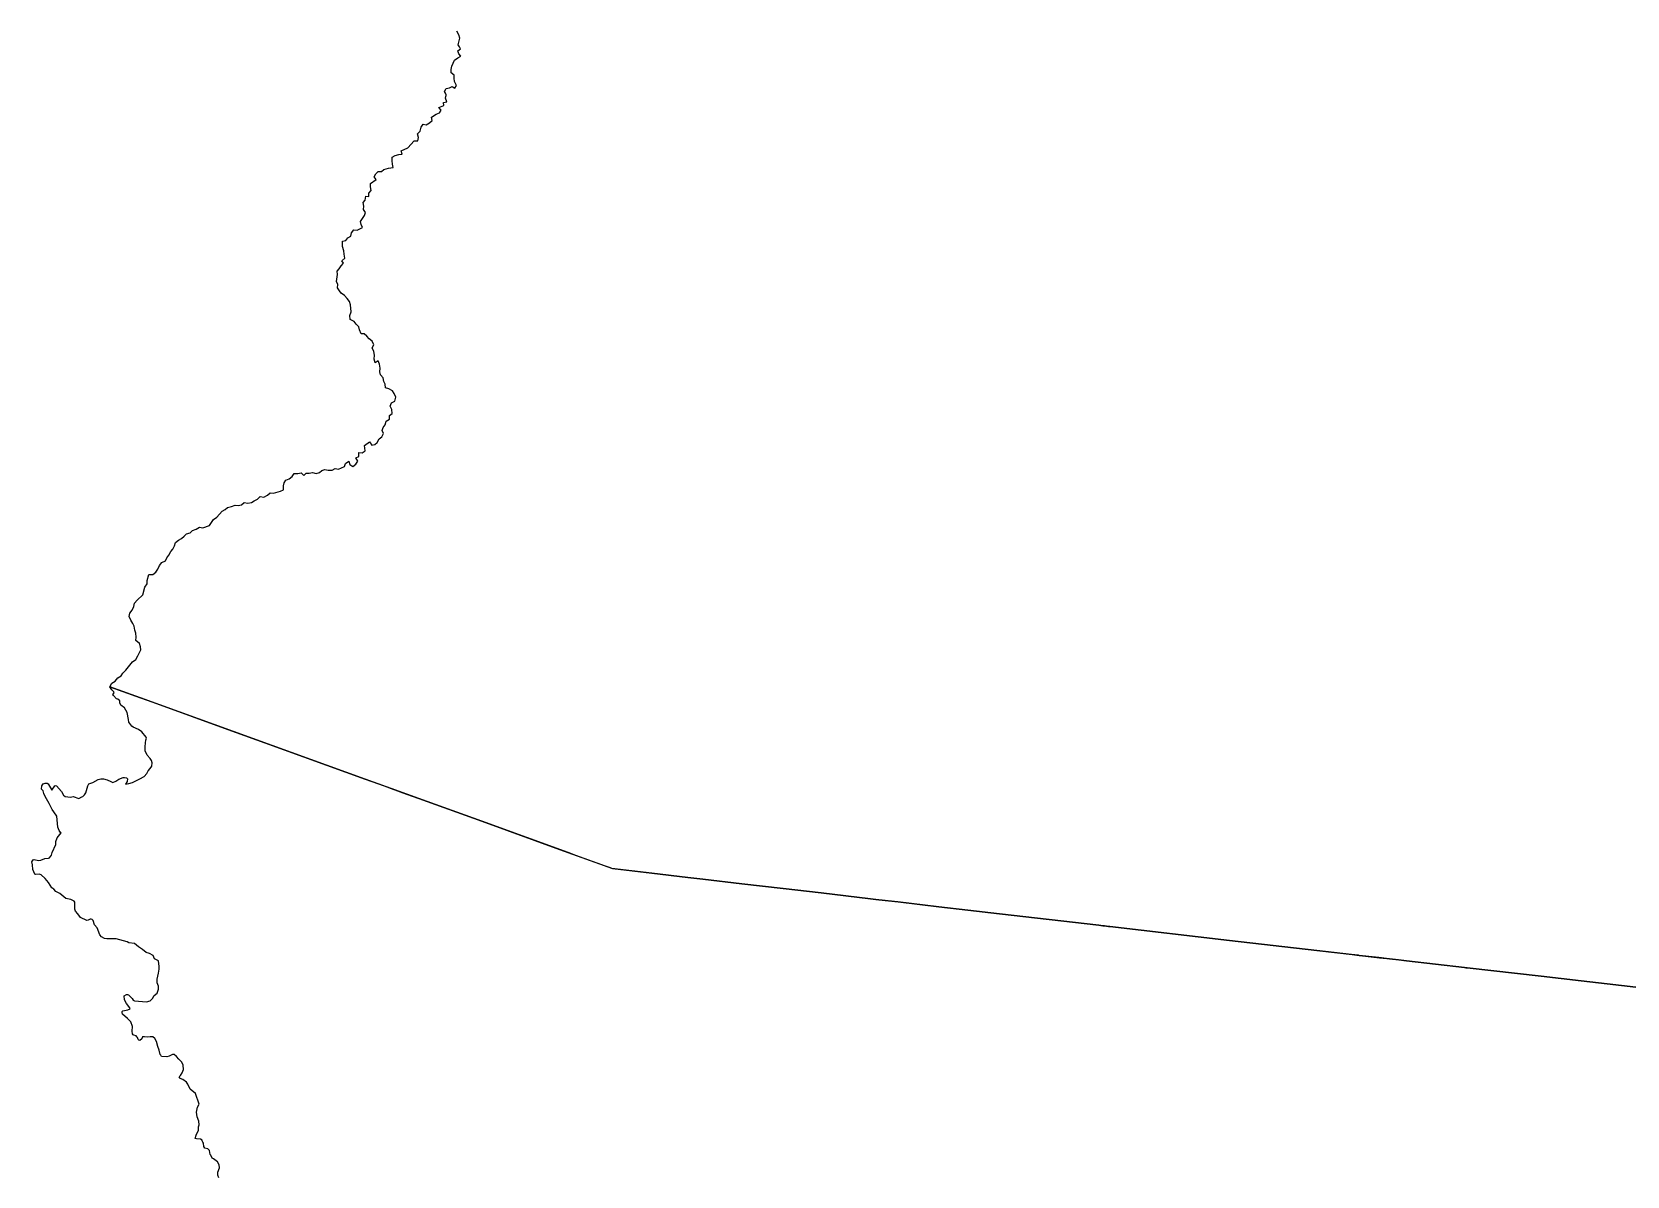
# Model space of a CAD drawing. Extents: x -74 to -34.8, y -33.8 to 5.3.
# Drawn here: x -73.99 to -70.125, y -8.297 to -5.525 of the extents above; entities that cross this region are included whole.
import ezdxf

# ---------------------------------------------------------------- set-up
doc = ezdxf.new("R2010")
doc.units = 0
doc.header["$LTSCALE"] = 2
doc.layers.add('UFEBRASIL', color=7, linetype='Continuous')

msp = doc.modelspace()

# ---------------------------------------------------------------- linework, layer by layer
at = {"layer": 'UFEBRASIL'}
for points in [[(-70.055, -7.8451), (-70.1731, -7.8316), (-70.236, -7.8244), (-70.3333, -7.8133), (-70.512, -7.7927), (-70.5152, -7.7924), (-70.5188, -7.792), (-70.6591, -7.7758), (-70.6789, -7.7735), (-70.7007, -7.771), (-70.7082, -7.7702), (-70.726, -7.7681), (-70.7744, -7.7625), (-70.7755, -7.7624), (-70.7925, -7.7604), (-70.8766, -7.7507), (-71.0885, -7.7263), (-71.3785, -7.6927), (-71.3817, -7.6923), (-71.3913, -7.6912), (-71.3952, -7.6907), (-71.4051, -7.6896), (-71.6457, -7.6617), (-71.7226, -7.6527), (-71.7924, -7.6446), (-71.892, -7.633), (-71.923, -7.6294), (-71.9454, -7.6268), (-71.958, -7.6253), (-72.0777, -7.6113), (-72.1695, -7.6006), (-72.2699, -7.5889), (-72.3648, -7.5777), (-72.4013, -7.5735), (-72.4878, -7.5633), (-72.585, -7.5519), (-72.5886, -7.5506), (-72.593, -7.549), (-72.6007, -7.5462), (-72.6722, -7.5203), (-72.6909, -7.5136), (-72.9003, -7.4377), (-73.0524, -7.3826), (-73.1201, -7.358), (-73.1825, -7.3355), (-73.727, -7.1387), (-73.7382, -7.1347), (-73.8016, -7.1118), (-73.7967, -7.1033), (-73.7887, -7.0981), (-73.7825, -7.0899), (-73.7743, -7.0852), (-73.77, -7.0786), (-73.7632, -7.0715), (-73.7464, -7.051), (-73.7387, -7.0453), (-73.7336, -7.0367), (-73.7268, -7.0225), (-73.7275, -7.0147), (-73.73, -7.0069), (-73.7386, -6.9993), (-73.7377, -6.9914), (-73.7384, -6.9821), (-73.7409, -6.9749), (-73.7429, -6.9653), (-73.7461, -6.9583), (-73.7506, -6.9506), (-73.7546, -6.9419), (-73.7529, -6.9331), (-73.7473, -6.926), (-73.7434, -6.9169), (-73.7415, -6.9095), (-73.7354, -6.9022), (-73.7214, -6.8891), (-73.7169, -6.8704), (-73.7115, -6.8626), (-73.7108, -6.8545), (-73.7072, -6.8397), (-73.6973, -6.8394), (-73.6905, -6.8343), (-73.6853, -6.8267), (-73.6815, -6.8181), (-73.6753, -6.811), (-73.6668, -6.8064), (-73.6633, -6.7991), (-73.6586, -6.7927), (-73.6538, -6.7842), (-73.6486, -6.7782), (-73.6452, -6.7706), (-73.6428, -6.7621), (-73.6349, -6.7564), (-73.6281, -6.7523), (-73.6213, -6.747), (-73.6158, -6.7413), (-73.6071, -6.7391), (-73.6016, -6.7335), (-73.5927, -6.7301), (-73.5846, -6.7247), (-73.5765, -6.7265), (-73.5598, -6.721), (-73.5556, -6.7139), (-73.5504, -6.7066), (-73.5424, -6.7011), (-73.5362, -6.6933), (-73.5291, -6.6864), (-73.5225, -6.6825), (-73.5164, -6.6773), (-73.5068, -6.6748), (-73.4982, -6.6719), (-73.4906, -6.6728), (-73.4825, -6.6712), (-73.4761, -6.6653), (-73.4671, -6.6669), (-73.4586, -6.6655), (-73.4515, -6.6611), (-73.4441, -6.6574), (-73.437, -6.6511), (-73.4283, -6.6522), (-73.4197, -6.6475), (-73.4127, -6.6421), (-73.4051, -6.6429), (-73.3881, -6.6379), (-73.3807, -6.635), (-73.3808, -6.6252), (-73.3792, -6.6173), (-73.3747, -6.6111), (-73.3673, -6.6082), (-73.3599, -6.6026), (-73.3545, -6.5949), (-73.3461, -6.5952), (-73.3376, -6.5931), (-73.3318, -6.5999), (-73.3259, -6.5943), (-73.3182, -6.5942), (-73.3108, -6.5925), (-73.3016, -6.5947), (-73.2934, -6.5928), (-73.2881, -6.5874), (-73.2805, -6.5854), (-73.2723, -6.5869), (-73.2626, -6.5867), (-73.2557, -6.5827), (-73.2472, -6.5843), (-73.2332, -6.5779), (-73.2301, -6.5705), (-73.2221, -6.5648), (-73.2197, -6.5732), (-73.213, -6.5778), (-73.2056, -6.5728), (-73.2004, -6.5648), (-73.2052, -6.5569), (-73.1981, -6.554), (-73.1983, -6.5445), (-73.1902, -6.5452), (-73.1825, -6.54), (-73.1842, -6.5276), (-73.1727, -6.5183), (-73.1669, -6.526), (-73.1594, -6.5247), (-73.1534, -6.52), (-73.1492, -6.5112), (-73.1426, -6.5063), (-73.1384, -6.498), (-73.1418, -6.4912), (-73.1392, -6.4838), (-73.1341, -6.4773), (-73.1322, -6.4682), (-73.1237, -6.4633), (-73.1237, -6.4548), (-73.1178, -6.4498), (-73.1181, -6.4399), (-73.1226, -6.4319), (-73.1193, -6.4239), (-73.111, -6.42), (-73.1089, -6.41), (-73.1124, -6.4009), (-73.117, -6.3949), (-73.1253, -6.3898), (-73.1335, -6.3874), (-73.134, -6.379), (-73.1378, -6.3719), (-73.1392, -6.3631), (-73.1455, -6.3563), (-73.1472, -6.3484), (-73.1467, -6.3395), (-73.1483, -6.3299), (-73.1511, -6.3217), (-73.1583, -6.3273), (-73.161, -6.3181), (-73.1605, -6.308), (-73.1616, -6.2991), (-73.1661, -6.2906), (-73.1621, -6.283), (-73.1655, -6.2742), (-73.1731, -6.2687), (-73.1784, -6.2623), (-73.1852, -6.257), (-73.1929, -6.2563), (-73.1963, -6.2473), (-73.1978, -6.2397), (-73.205, -6.2333), (-73.2091, -6.2266), (-73.2192, -6.2217), (-73.2204, -6.2122), (-73.2169, -6.2033), (-73.2182, -6.1867), (-73.2205, -6.1785), (-73.2267, -6.1714), (-73.2327, -6.1634), (-73.2406, -6.1582), (-73.2454, -6.1522), (-73.2502, -6.1449), (-73.2494, -6.1371), (-73.2527, -6.1299), (-73.2502, -6.1125), (-73.2508, -6.1049), (-73.2455, -6.0994), (-73.2411, -6.0918), (-73.2352, -6.0858), (-73.2397, -6.0795), (-73.2318, -6.0736), (-73.2339, -6.0639), (-73.2348, -6.0552), (-73.2378, -6.0449), (-73.2375, -6.0322), (-73.23, -6.0308), (-73.2249, -6.0244), (-73.2179, -6.0198), (-73.2162, -6.0118), (-73.2102, -6.005), (-73.2026, -6.0053), (-73.189, -5.9992), (-73.1923, -5.9917), (-73.1941, -5.9843), (-73.1841, -5.9703), (-73.1818, -5.9628), (-73.1867, -5.9556), (-73.1859, -5.947), (-73.1878, -5.9388), (-73.183, -5.9326), (-73.1815, -5.923), (-73.1737, -5.9239), (-73.1742, -5.9155), (-73.1683, -5.9093), (-73.17, -5.9008), (-73.17, -5.8928), (-73.1559, -5.8826), (-73.1611, -5.8766), (-73.157, -5.8694), (-73.151, -5.8634), (-73.1432, -5.8637), (-73.1376, -5.8586), (-73.1265, -5.8552), (-73.1147, -5.8538), (-73.1164, -5.8459), (-73.1175, -5.8378), (-73.1171, -5.8286), (-73.1102, -5.8242), (-73.1014, -5.8218), (-73.0935, -5.8217), (-73.0957, -5.8133), (-73.0792, -5.806), (-73.064, -5.7893), (-73.0555, -5.7891), (-73.0537, -5.7806), (-73.056, -5.7719), (-73.0496, -5.766), (-73.0475, -5.7561), (-73.0425, -5.749), (-73.0347, -5.7506), (-73.027, -5.7453), (-73.0206, -5.7395), (-73.0217, -5.7319), (-73.0105, -5.7245), (-73.0029, -5.7214), (-72.9987, -5.7147), (-73.004, -5.7082), (-72.9922, -5.7038), (-72.9927, -5.6958), (-72.985, -5.6943), (-72.9882, -5.6858), (-72.9873, -5.6818), (-72.9868, -5.6796), (-72.9862, -5.6773), (-72.9883, -5.6733), (-72.9904, -5.6694), (-72.9863, -5.6623), (-72.9786, -5.6606), (-72.9717, -5.6572), (-72.9652, -5.6617), (-72.9618, -5.6546), (-72.966, -5.6454), (-72.9674, -5.6372), (-72.9673, -5.6296), (-72.9745, -5.6241), (-72.9743, -5.6159), (-72.9732, -5.6081), (-72.9696, -5.6012), (-72.9664, -5.5932), (-72.9585, -5.5883), (-72.9511, -5.5843), (-72.9557, -5.578), (-72.9585, -5.5708), (-72.952, -5.5662), (-72.9546, -5.5615), (-72.9572, -5.5568), (-72.9538, -5.5401), (-72.9562, -5.5322), (-72.9605, -5.5235)], [(-73.5373, -8.3015), (-73.5401, -8.295), (-73.5397, -8.2876), (-73.5361, -8.2773), (-73.5364, -8.2699), (-73.5403, -8.2627), (-73.5507, -8.2558), (-73.5533, -8.2539), (-73.5565, -8.2469), (-73.5581, -8.2453), (-73.5603, -8.2353), (-73.5639, -8.2316), (-73.5716, -8.2298), (-73.5736, -8.2256), (-73.5745, -8.2179), (-73.5764, -8.2154), (-73.5778, -8.2122), (-73.5778, -8.2106), (-73.5816, -8.2079), (-73.5918, -8.207), (-73.5952, -8.2066), (-73.5925, -8.1982), (-73.5865, -8.1864), (-73.5864, -8.1781), (-73.5853, -8.1728), (-73.5858, -8.1642), (-73.59, -8.1536), (-73.5913, -8.1423), (-73.5892, -8.1301), (-73.5853, -8.1228), (-73.594, -8.0974), (-73.6071, -8.0865), (-73.6122, -8.0745), (-73.6156, -8.0696), (-73.6243, -8.0634), (-73.6311, -8.0612), (-73.6322, -8.059), (-73.6334, -8.0568), (-73.6306, -8.0533), (-73.6266, -8.0469), (-73.6234, -8.0394), (-73.6238, -8.0284), (-73.6269, -8.0215), (-73.6347, -8.0141), (-73.6399, -8.0077), (-73.6459, -8.003), (-73.6495, -8.0025), (-73.6579, -8.0069), (-73.6634, -8.0082), (-73.676, -8.0078), (-73.678, -8.0044), (-73.6794, -8.0024), (-73.682, -7.9924), (-73.6856, -7.9834), (-73.6887, -7.9714), (-73.6925, -7.9638), (-73.6976, -7.9602), (-73.7038, -7.9599), (-73.7109, -7.9608), (-73.7174, -7.9597), (-73.7228, -7.9601), (-73.7243, -7.9651), (-73.7288, -7.9691), (-73.7313, -7.968), (-73.7329, -7.9661), (-73.7343, -7.9614), (-73.7361, -7.9596), (-73.7378, -7.9579), (-73.7434, -7.9562), (-73.7453, -7.9548), (-73.7465, -7.9526), (-73.7474, -7.9459), (-73.7465, -7.9352), (-73.7509, -7.9234), (-73.7589, -7.9152), (-73.7707, -7.9049), (-73.772, -7.902), (-73.7718, -7.8986), (-73.7701, -7.8968), (-73.7581, -7.8947), (-73.7526, -7.8919), (-73.753, -7.8896), (-73.7613, -7.879), (-73.7661, -7.8702), (-73.7672, -7.8609), (-73.7611, -7.8576), (-73.7586, -7.8573), (-73.7564, -7.8581), (-73.7473, -7.8674), (-73.7447, -7.8714), (-73.742, -7.8727), (-73.713, -7.8755), (-73.704, -7.8726), (-73.698, -7.867), (-73.694, -7.8597), (-73.6871, -7.854), (-73.6837, -7.8443), (-73.6833, -7.8416), (-73.6839, -7.8369), (-73.6865, -7.8288), (-73.6869, -7.8206), (-73.6833, -7.8057), (-73.6819, -7.7961), (-73.6819, -7.7897), (-73.6838, -7.7761), (-73.6935, -7.7709), (-73.6965, -7.7632), (-73.7053, -7.7583), (-73.7132, -7.7555), (-73.7221, -7.7481), (-73.7321, -7.7422), (-73.7415, -7.7336), (-73.7554, -7.732), (-73.7598, -7.7301), (-73.7862, -7.7224), (-73.8091, -7.7227), (-73.8146, -7.7213), (-73.8217, -7.7175), (-73.8256, -7.7125), (-73.8324, -7.6962), (-73.839, -7.6884), (-73.8422, -7.6777), (-73.8441, -7.6757), (-73.8465, -7.6747), (-73.8495, -7.6748), (-73.8542, -7.6774), (-73.8572, -7.6777), (-73.8729, -7.6711), (-73.8791, -7.662), (-73.8851, -7.6553), (-73.8861, -7.6503), (-73.8862, -7.6358), (-73.8866, -7.6334), (-73.8883, -7.6313), (-73.8958, -7.627), (-73.9085, -7.6244), (-73.9228, -7.613), (-73.9323, -7.608), (-73.9374, -7.6018), (-73.9424, -7.5986), (-73.9506, -7.5858), (-73.9582, -7.5766), (-73.9683, -7.5673), (-73.9728, -7.5656), (-73.9807, -7.5666), (-73.9833, -7.5662), (-73.9878, -7.5549), (-73.9891, -7.5434), (-73.9904, -7.536), (-73.9876, -7.5313), (-73.9851, -7.5304), (-73.9743, -7.5323), (-73.9688, -7.5316), (-73.9594, -7.5282), (-73.9501, -7.5273), (-73.9475, -7.5262), (-73.9432, -7.5194), (-73.9415, -7.5135), (-73.9328, -7.4942), (-73.9322, -7.4868), (-73.9292, -7.4776), (-73.9193, -7.4653), (-73.922, -7.464), (-73.9246, -7.4603), (-73.9274, -7.4517), (-73.9304, -7.4255), (-73.9314, -7.4228), (-73.9416, -7.4095), (-73.9489, -7.3946), (-73.9586, -7.3778), (-73.9618, -7.3705), (-73.9631, -7.3641), (-73.9671, -7.3598), (-73.9662, -7.3516), (-73.9634, -7.3473), (-73.9586, -7.3451), (-73.9531, -7.3455), (-73.9508, -7.3471), (-73.9422, -7.362), (-73.9346, -7.3517), (-73.9334, -7.3512), (-73.9309, -7.3519), (-73.9188, -7.3656), (-73.9135, -7.3743), (-73.9095, -7.3777), (-73.8967, -7.3794), (-73.8902, -7.3776), (-73.8765, -7.3823), (-73.8696, -7.3784), (-73.8669, -7.3773), (-73.8629, -7.3736), (-73.8599, -7.3688), (-73.8552, -7.3517), (-73.8523, -7.3469), (-73.8428, -7.344), (-73.8296, -7.3365), (-73.8233, -7.3351), (-73.8171, -7.335), (-73.8079, -7.337), (-73.7988, -7.3411), (-73.7941, -7.3438), (-73.7868, -7.3401), (-73.7795, -7.3355), (-73.7696, -7.3315), (-73.7659, -7.3314), (-73.7612, -7.3328), (-73.7591, -7.3349), (-73.7599, -7.341), (-73.7639, -7.3475), (-73.7554, -7.3465), (-73.7469, -7.3437), (-73.7288, -7.3352), (-73.7182, -7.3288), (-73.7119, -7.3217), (-73.7089, -7.3155), (-73.7038, -7.3099), (-73.6998, -7.3039), (-73.6989, -7.2957), (-73.7006, -7.2906), (-73.7036, -7.2857), (-73.7109, -7.2774), (-73.7157, -7.2672), (-73.7158, -7.2576), (-73.7153, -7.2479), (-73.7147, -7.2413), (-73.7129, -7.2362), (-73.7138, -7.2339), (-73.7239, -7.2209), (-73.7324, -7.2154), (-73.7447, -7.21), (-73.7486, -7.2069), (-73.7533, -7.201), (-73.7552, -7.1979), (-73.7567, -7.191), (-73.7594, -7.1742), (-73.7661, -7.1632), (-73.7753, -7.1562), (-73.7772, -7.1508), (-73.7777, -7.1455), (-73.782, -7.1422), (-73.7855, -7.1413), (-73.7931, -7.1327), (-73.7943, -7.1302), (-73.7915, -7.1264), (-73.7921, -7.1239), (-73.7967, -7.1194), (-73.8016, -7.1118), (-73.7382, -7.1347), (-73.727, -7.1387), (-73.6974, -7.1494), (-73.5157, -7.2151), (-73.4259, -7.2475), (-73.1825, -7.3355), (-73.1368, -7.352), (-73.1201, -7.358), (-73.0824, -7.3717), (-73.0524, -7.3826), (-72.9003, -7.4377), (-72.7116, -7.506), (-72.5831, -7.5522), (-72.4878, -7.5633), (-72.4013, -7.5735), (-72.3648, -7.5777), (-72.2699, -7.5889), (-72.1695, -7.6006), (-72.0777, -7.6113), (-71.958, -7.6253), (-71.9454, -7.6268), (-71.923, -7.6294), (-71.8913, -7.6331), (-71.7924, -7.6446), (-71.7226, -7.6527), (-71.6457, -7.6617), (-71.4051, -7.6896), (-71.3952, -7.6907), (-71.3913, -7.6912), (-71.3817, -7.6923), (-71.3785, -7.6927), (-71.0885, -7.7263), (-70.8766, -7.7507), (-70.7909, -7.7606), (-70.7744, -7.7625), (-70.7725, -7.7627), (-70.7246, -7.7683), (-70.7074, -7.7703), (-70.7007, -7.771), (-70.6779, -7.7736), (-70.6591, -7.7758), (-70.5188, -7.792), (-70.5152, -7.7924), (-70.512, -7.7927), (-70.3333, -7.8133), (-70.236, -7.8244), (-70.1731, -7.8316), (-70.055, -7.8451)]]:
    msp.add_lwpolyline(points, dxfattribs=at)

doc.saveas('drawing.dxf')
